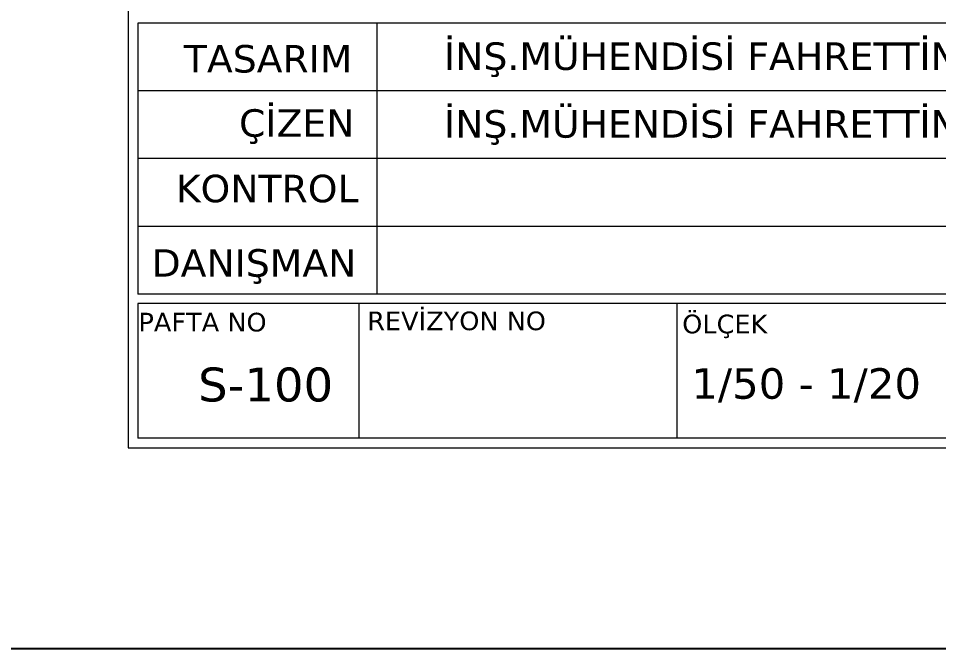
# Model space of a CAD drawing. Header units: millimetres. Extents: x 2232 to 85269, y -3593 to 5869.
# Drawn here: x 38989.2 to 39376.9, y 1368.7 to 1634.4 of the extents above; entities that cross this region are included whole.
import ezdxf

# ---------------------------------------------------------------- set-up
doc = ezdxf.new("R2010")
doc.units = ezdxf.units.MM
doc.layers.add('Standart', color=7, linetype='Continuous')
doc.styles.add('verdana_1_18', font='verdana.ttf', dxfattribs={"height": 0.2})

# ---------------------------------------------------------------- blocks, each defined once
blk = doc.blocks.new('IDE999Entity7103')
at = {"layer": 'Standart', "color": 250, "linetype": 'Continuous', "lineweight": 5}
for points in [[(32077.51, 3033.04), (32077.51, 25)], [(32511.13, 204.01), (32081.51, 204.01)], [(32081.51, 204.01), (32081.51, 89.75)], [(32182.31, 204.01), (32182.31, 89.75)], [(32511.13, 175.44), (32081.51, 175.44)], [(32511.13, 146.88), (32081.51, 146.88)], [(32511.13, 118.31), (32081.51, 118.31)], [(32511.13, 89.75), (32081.51, 89.75)], [(32531.51, 85.75), (32081.51, 85.75)], [(32081.51, 85.75), (32081.51, 29)], [(32174.86, 29), (32174.86, 85.75)], [(32308.76, 29), (32308.76, 85.75)], [(32306.51, 29), (32081.51, 29)], [(32531.51, 29), (32306.51, 29)], [(32077.51, 25), (32535.51, 25)]]:
    blk.add_lwpolyline(points, dxfattribs=at)
at = {"layer": 'Standart', "color": 254, "linetype": 'Continuous', "lineweight": 5, "style": 'verdana_1_18'}
for s, height, p in [('İNŞ.MÜHENDİSİ FAHRETTİN CANSEVER', 11.593, (32210.57, 184.3)), ('İNŞ.MÜHENDİSİ FAHRETTİN CANSEVER', 11.593, (32210.57, 155.73)), ('S-100', 14.286, (32106.94, 44.53)), ('1/50 - 1/20', 12.8571, (32314.75, 45.68))]:
    blk.add_text(s, height=height, dxfattribs=at).set_placement(p)
at = {"layer": 'Standart', "color": 1, "linetype": 'Continuous', "lineweight": 5, "style": 'verdana_1_18'}
for s, height, p in [('TASARIM', 11.593, (32100.94, 183.2)), ('ÇİZEN', 11.593, (32124.18, 156.11)), ('KONTROL', 11.593, (32097.55, 128.5)), ('DANIŞMAN', 11.593, (32087.34, 97.12)), ('PAFTA NO', 7.857, (32081.8, 74.04)), ('REVİZYON NO', 7.8571, (32178.16, 74.57)), ('ÖLÇEK', 7.857, (32310.91, 73.25))]:
    blk.add_text(s, height=height, dxfattribs=at).set_placement(p)

msp = doc.modelspace()

# ---------------------------------------------------------------- linework, layer by layer
msp.add_line((3332.36, 1368.75), (79990.7, 1368.75))

# ---------------------------------------------------------------- block references
at = {"layer": 'Standart'}
msp.add_blockref('IDE999Entity7103', (6957.98, 1428.42), dxfattribs=at)

doc.saveas('drawing.dxf')
